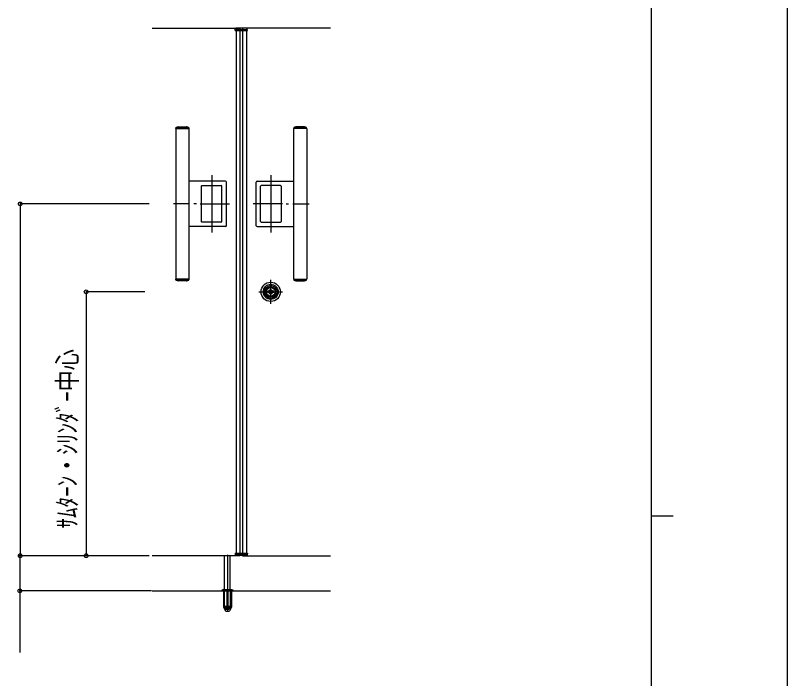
# Model space of a CAD drawing. Units: millimetres, scale not verified. Extents: x -4205 to 4205, y -2970 to 2970.
# Drawn here: x 2448 to 4205, y -245 to 1263 of the extents above; entities that cross this region are included whole.
import ezdxf
from ezdxf.enums import TextEntityAlignment as Align

# ---------------------------------------------------------------- set-up
doc = ezdxf.new("R2010")
doc.units = ezdxf.units.MM
doc.header["$LTSCALE"] = 12
for name, color, linetype in [('0-4_YKK_A1', 4, 'Continuous'), ('0-5_YKK_D', 6, 'Continuous'), ('0-6_YKK_ZWAK', 7, 'Continuous')]:
    doc.layers.add(name, color=color, linetype=linetype)
doc.styles.add('ＭＳ ゴシック', font='')
doc.styles.get('ＭＳ ゴシック').set_extended_font_data('MS Gothic')

msp = doc.modelspace()

# ---------------------------------------------------------------- linework, layer by layer
at = {"layer": '0-4_YKK_A1'}
for p, q in [((2948.12, 1228.63), (2948.33, 1232.68)), ((2974.71, 1233.63), (2949.33, 1233.63)), ((2950.02, 1230.63), (2974.02, 1230.63)), ((2950.02, 1230.63), (2950.02, 1228.63)), ((2974.02, 1230.63), (2974.02, 1228.63)), ((2975.92, 1228.63), (2975.71, 1232.68)), ((2948.12, 1228.63), (2975.92, 1228.63)), ((2950.02, 1228.63), (2950.02, 39.63)), ((2974.02, 1228.63), (2974.02, 39.63)), ((2813.02, 1005.63), (2813.02, 662.63)), ((2813.02, 1005.63), (2815.02, 1005.63)), ((2813.32, 1005.63), (2813.32, 1007)), ((2841.74, 1007.44), (2814.3, 1007.44)), ((2815.02, 1005.63), (2843.02, 1005.63)), ((2818.27, 1009.13), (2837.77, 1009.13)), ((2842.72, 1007), (2842.72, 1005.63)), ((2843.02, 1005.63), (2843.02, 662.63)), ((3081.02, 1005.63), (3081.02, 662.63)), ((3109.02, 1005.63), (3081.02, 1005.63)), ((3081.32, 1007), (3081.32, 1005.63)), ((3082.3, 1007.44), (3109.74, 1007.44)), ((3105.77, 1009.13), (3086.27, 1009.13)), ((3111.02, 1005.63), (3109.02, 1005.63)), ((3110.72, 1005.63), (3110.72, 1007)), ((3111.02, 1005.63), (3111.02, 662.63)), ((2895.02, 899.59), (2895.02, 768.79)), ((3029.02, 899.59), (3029.02, 768.79)), ((2926.02, 885.63), (2843.02, 885.63)), ((2928.02, 784.63), (2928.02, 883.63)), ((2996.02, 784.63), (2996.02, 883.63)), ((2998.02, 885.63), (3081.02, 885.63)), ((2871.02, 874.13), (2871.02, 794.13)), ((2872.52, 875.63), (2916.52, 875.63)), ((2918.02, 794.13), (2918.02, 874.13)), ((3006.02, 794.13), (3006.02, 874.13)), ((3051.52, 875.63), (3007.52, 875.63)), ((3053.02, 874.13), (3053.02, 794.13)), ((2844.48, 834.13), (2807.52, 834.13)), ((2859.99, 834.13), (2854.25, 834.13)), ((2868.3, 834.13), (2935.13, 834.13)), ((3055.74, 834.13), (2988.91, 834.13)), ((3064.05, 834.13), (3069.79, 834.13)), ((3079.56, 834.13), (3116.52, 834.13)), ((2916.52, 792.63), (2872.52, 792.63)), ((3007.52, 792.63), (3051.52, 792.63)), ((2926.02, 782.63), (2843.02, 782.63)), ((2998.02, 782.63), (3081.02, 782.63)), ((2843.02, 662.63), (2813.02, 662.63)), ((2813.32, 661.26), (2813.32, 662.63)), ((2814.3, 660.82), (2841.74, 660.82)), ((2837.77, 659.13), (2818.27, 659.13)), ((2842.72, 662.63), (2842.72, 661.26)), ((3029.02, 607.13), (3029.02, 661.13)), ((3081.02, 662.63), (3111.02, 662.63)), ((3081.32, 662.63), (3081.32, 661.26)), ((3109.74, 660.82), (3082.3, 660.82)), ((3086.27, 659.13), (3105.77, 659.13)), ((3110.72, 661.26), (3110.72, 662.63)), ((3002.02, 634.13), (3056.02, 634.13)), ((3022.32, 632.48), (3022.32, 635.78)), ((3024.83, 635.78), (3022.32, 635.78)), ((3024.83, 632.48), (3022.32, 632.48)), ((3024.86, 633.19), (3024.86, 635.07)), ((3025.16, 635.37), (3025.81, 635.37)), ((3025.16, 632.89), (3025.81, 632.89)), ((3025.92, 635.41), (3026.11, 635.53)), ((3025.92, 632.85), (3026.11, 632.72)), ((3026.11, 635.53), (3027.17, 635.53)), ((3026.11, 632.72), (3027.17, 632.72)), ((3027.17, 635.53), (3027.27, 635.16)), ((3027.17, 632.72), (3027.33, 633.3)), ((3027.42, 635.16), (3027.27, 635.16)), ((3027.52, 633.45), (3027.71, 633.45)), ((3027.98, 634.26), (3027.7, 634.98)), ((3027.98, 633.09), (3027.9, 633.32)), ((3027.98, 633.09), (3029.13, 633.09)), ((3028.12, 634.17), (3028.35, 634.17)), ((3028.5, 634.29), (3028.61, 634.92)), ((3030.06, 635.16), (3028.91, 635.16)), ((3029.54, 633.97), (3029.43, 633.34)), ((3029.92, 634.09), (3029.69, 634.09)), ((3030.06, 635.16), (3030.14, 634.94)), ((3030.06, 634), (3030.34, 633.28)), ((3030.52, 634.81), (3030.33, 634.81)), ((3030.62, 633.09), (3030.77, 633.09)), ((3030.86, 635.53), (3030.71, 634.96)), ((3030.86, 632.72), (3030.77, 633.09)), ((3031.93, 635.53), (3030.86, 635.53)), ((3032.12, 635.41), (3031.93, 635.53)), ((3032.88, 635.37), (3032.23, 635.37)), ((3032.88, 632.89), (3032.23, 632.89)), ((3033.18, 633.19), (3033.18, 635.07)), ((3035.72, 635.78), (3033.21, 635.78)), ((3035.72, 632.48), (3033.21, 632.48)), ((3035.72, 632.48), (3035.72, 635.78)), ((2930.52, 36.13), (2930.52, -93.87)), ((2948.12, 39.63), (2975.92, 39.63)), ((2948.12, 39.63), (2948.33, 35.58)), ((2950.02, 37.63), (2950.02, 39.63)), ((2950.02, 37.63), (2974.02, 37.63)), ((2974.02, 37.63), (2974.02, 39.63)), ((2975.92, 39.63), (2975.71, 35.58)), ((2924.02, -42.87), (2924.02, 34.13)), ((2937.02, -42.87), (2937.02, 34.13)), ((2974.71, 34.63), (2949.33, 34.63)), ((2759.02, -45.87), (3165.02, -45.87)), ((2917.52, -45.03), (2917.52, -45.87)), ((2917.52, -45.87), (2943.52, -45.87)), ((2917.81, -44.33), (2943.23, -44.33)), ((2921.52, -42.87), (2918.18, -44.09)), ((2921.27, -45.87), (2921.27, -82.9)), ((2921.52, -42.87), (2939.52, -42.87)), ((2921.83, -45.87), (2921.83, -83.87)), ((2922.69, -42.87), (2923.19, -43.37)), ((2923.52, -80.93), (2923.19, -43.37)), ((2923.19, -43.37), (2937.85, -43.37)), ((2929.52, -45.87), (2929.52, -83.87)), ((2931.52, -45.87), (2931.52, -83.87)), ((2937.02, -42.87), (2937.02, -81.67)), ((2937.52, -80.93), (2937.85, -43.37)), ((2938.35, -42.87), (2937.85, -43.37)), ((2939.21, -45.87), (2939.21, -83.87)), ((2939.52, -42.87), (2942.86, -44.09)), ((2939.77, -45.87), (2939.77, -82.9)), ((2943.52, -45.03), (2943.52, -45.87)), ((2921.27, -82.9), (2926.16, -91.37)), ((2921.83, -83.87), (2929.52, -83.87)), ((2924.07, -81.99), (2924.07, -81.67)), ((2924.07, -81.99), (2936.97, -81.99)), ((2929.52, -82.9), (2931.52, -82.9)), ((2931.52, -83.87), (2939.21, -83.87)), ((2939.77, -82.9), (2934.88, -91.37)), ((2936.97, -81.67), (2936.97, -81.99)), ((2927.03, -91.87), (2934.01, -91.87))]:
    msp.add_line(p, q, dxfattribs=at)
for points in [[(2759.02, 1234.13), (2959.02, 1234.13), (2959.02, 34.13), (2759.02, 34.13)], [(3165.02, 1234.13), (2965.02, 1234.13), (2965.02, 34.13), (3165.02, 34.13)], [(3032.12, 632.85), (3031.93, 632.72), (3030.86, 632.72)], [(2937.02, -81.67), (2924.02, -81.67), (2924.02, -42.87)]]:
    msp.add_lwpolyline(points, dxfattribs=at)
for radius in [22, 17, 14.4, 14, 11.1, 10.9, 9.9, 4.3]:
    msp.add_circle((3029.02, 634.13), radius, dxfattribs=at)
for centre, radius, start, end in [((2949.33, 1232.63), 1, 90, 177), ((2974.71, 1232.63), 1, 3, 90), ((2814.12, 1007), 0.8, 110.76843, 180), ((2828.02, 970.35), 40, 104.21682, 110.76843), ((2818.27, 1008.83), 0.3, 90, 104.21682), ((2818.27, 1008.83), 0.3, 61.29529, 90), ((2828.02, 1026.64), 20, 241.29529, 250.4307), ((2821.42, 1008.07), 0.3, 250.4307, 279.9206), ((2828.02, 970.35), 38, 80.0794, 99.9206), ((2834.62, 1008.07), 0.3, 260.0794, 289.5693), ((2828.02, 1026.64), 20, 289.5693, 298.70471), ((2837.77, 1008.83), 0.3, 90, 118.70471), ((2837.77, 1008.83), 0.3, 75.78318, 90), ((2828.02, 970.35), 40, 69.23157, 75.78318), ((2841.92, 1007), 0.8, 0, 69.23157), ((3082.12, 1007), 0.8, 110.76843, 180), ((3096.02, 970.35), 40, 104.21682, 110.76843), ((3086.27, 1008.83), 0.3, 90, 104.21682), ((3086.27, 1008.83), 0.3, 61.29529, 90), ((3096.02, 1026.64), 20, 241.29529, 250.4307), ((3089.42, 1008.07), 0.3, 250.4307, 279.9206), ((3096.02, 970.35), 38, 80.0794, 99.9206), ((3102.62, 1008.07), 0.3, 260.0794, 289.5693), ((3096.02, 1026.64), 20, 289.5693, 298.70471), ((3105.77, 1008.83), 0.3, 90, 118.70471), ((3105.77, 1008.83), 0.3, 75.78318, 90), ((3096.02, 970.35), 40, 69.23157, 75.78318), ((3109.92, 1007), 0.8, 0, 69.23157), ((2926.02, 883.63), 2, 0, 90), ((2998.02, 883.63), 2, 90, 180), ((2872.52, 874.13), 1.5, 90, 180), ((2872.52, 874.13), 1.5, 90, 180), ((2916.52, 874.13), 1.5, 0, 90), ((2916.52, 874.13), 1.5, 0, 90), ((3007.52, 874.13), 1.5, 90, 180), ((3007.52, 874.13), 1.5, 90, 180), ((3051.52, 874.13), 1.5, 0, 90), ((3051.52, 874.13), 1.5, 0, 90), ((2872.52, 794.13), 1.5, 180, 270), ((2872.52, 794.13), 1.5, 180, 270), ((2916.52, 794.13), 1.5, 270, 0), ((2916.52, 794.13), 1.5, 270, 0), ((3007.52, 794.13), 1.5, 180, 270), ((3007.52, 794.13), 1.5, 180, 270), ((3051.52, 794.13), 1.5, 270, 0), ((3051.52, 794.13), 1.5, 270, 0), ((2926.02, 784.63), 2, 270, 0), ((2998.02, 784.63), 2, 180, 270), ((2814.12, 661.26), 0.8, 180, 249.23157), ((2828.02, 697.91), 40, 249.23157, 255.78318), ((2818.27, 659.43), 0.3, 255.78318, 270), ((2818.27, 659.43), 0.3, 270, 298.70471), ((2828.02, 641.62), 20, 109.5693, 118.70471), ((2821.42, 660.19), 0.3, 80.0794, 109.5693), ((2828.02, 697.91), 38, 260.0794, 279.9206), ((2834.62, 660.19), 0.3, 70.4307, 99.9206), ((2828.02, 641.62), 20, 61.29529, 70.4307), ((2837.77, 659.43), 0.3, 241.29529, 270), ((2837.77, 659.43), 0.3, 270, 284.21682), ((2828.02, 697.91), 40, 284.21682, 290.76843), ((2841.92, 661.26), 0.8, 290.76843, 0), ((3082.12, 661.26), 0.8, 180, 249.23157), ((3096.02, 697.91), 40, 249.23157, 255.78318), ((3086.27, 659.43), 0.3, 255.78318, 270), ((3086.27, 659.43), 0.3, 270, 298.70471), ((3096.02, 641.62), 20, 109.5693, 118.70471), ((3089.42, 660.19), 0.3, 80.0794, 109.5693), ((3096.02, 697.91), 38, 260.0794, 279.9206), ((3102.62, 660.19), 0.3, 70.4307, 99.9206), ((3096.02, 641.62), 20, 61.29529, 70.4307), ((3105.77, 659.43), 0.3, 241.29529, 270), ((3105.77, 659.43), 0.3, 270, 284.21682), ((3096.02, 697.91), 40, 284.21682, 290.76843), ((3109.92, 661.26), 0.8, 290.76843, 0), ((3029.02, 634.13), 5.65, 163.01998, 196.97968), ((3029.02, 634.13), 4.5, 21.51019, 158.48981), ((3029.02, 634.13), 4.5, 201.51019, 338.48981), ((3025.16, 635.07), 0.3, 90, 180), ((3025.16, 633.19), 0.3, 180, 270), ((3025.81, 635.57), 0.2, 270, 305), ((3025.81, 632.69), 0.2, 55, 90), ((3027.52, 633.25), 0.2, 90, 165), ((3027.42, 634.86), 0.3, 22, 90), ((3027.71, 633.25), 0.2, 20, 90), ((3028.12, 634.32), 0.15, 202, 270), ((3028.35, 634.32), 0.15, 270, 350), ((3028.91, 634.86), 0.3, 90, 170), ((3029.13, 633.39), 0.3, 270, 350), ((3029.69, 633.94), 0.15, 90, 170), ((3029.92, 633.94), 0.15, 22, 90), ((3030.33, 635.01), 0.2, 200, 270), ((3030.62, 633.39), 0.3, 202, 270), ((3030.52, 635.01), 0.2, 270, 345), ((3032.23, 635.57), 0.2, 235, 270), ((3032.23, 632.69), 0.2, 90, 125), ((3032.88, 635.07), 0.3, 0, 90), ((3032.88, 633.19), 0.3, 270, 0), ((3029.02, 634.13), 5.65, 343.02032, 16.98002), ((2949.33, 35.63), 1, 183, 270), ((2974.71, 35.63), 1, 270, 357), ((2918.52, -45.03), 1, 110, 180), ((2942.52, -45.03), 1, 0, 70), ((2930.52, -80.87), 7, 180.5, 359.5), ((2930.52, -78.57), 7.3, 207.94179, 270), ((2930.52, -78.57), 7.3, 270, 332.05821), ((2927.03, -90.87), 1, 210, 270), ((2934.01, -90.87), 1, 270, 330)]:
    msp.add_arc(centre, radius, start, end, dxfattribs=at)
at = {"layer": '0-5_YKK_D'}
for p, q in [((2752.31, 834.13), (2458.02, 834.13)), ((2459.02, 834.13), (2459.02, 34.13)), ((2742.31, 634.13), (2608.02, 634.13)), ((2609.02, 634.13), (2609.02, 34.13)), ((2752.31, 34.13), (2457.02, 34.13)), ((2752.31, 34.13), (2458.02, 34.13)), ((2752.31, 34.13), (2608.02, 34.13)), ((2758.02, -45.87), (2457.02, -45.87))]:
    msp.add_line(p, q, dxfattribs=at)
msp.add_lwpolyline([(2458.02, 34.13), (2458.02, -45.87), (2458.02, -185.87)], dxfattribs=at)
for centre in [(2459.02, 834.13), (2609.02, 634.13), (2459.02, 34.13), (2609.02, 34.13), (2458.02, -45.87)]:
    msp.add_circle(centre, 4.25, dxfattribs=at)
at = {"layer": '0-6_YKK_ZWAK'}
for p, q in [((3895.02, 2775), (3895.02, -2525)), ((3895.02, 125), (3945.02, 125))]:
    msp.add_line(p, q, dxfattribs=at)
msp.add_lwpolyline([(-4205, -2970), (4205, -2970), (4205, 2970), (-4205, 2970)], close=True, dxfattribs=at)

# ---------------------------------------------------------------- texts
at = {"layer": '0-5_YKK_D', "style": 'ＭＳ ゴシック', "width": 0.8}
msp.add_text('ｻﾑﾀｰﾝ・ｼﾘﾝﾀﾞｰ中心', height=43.99, rotation=90, dxfattribs=at).set_placement((2601.02, 95.73), align=Align.BOTTOM_LEFT)

doc.saveas('drawing.dxf')
